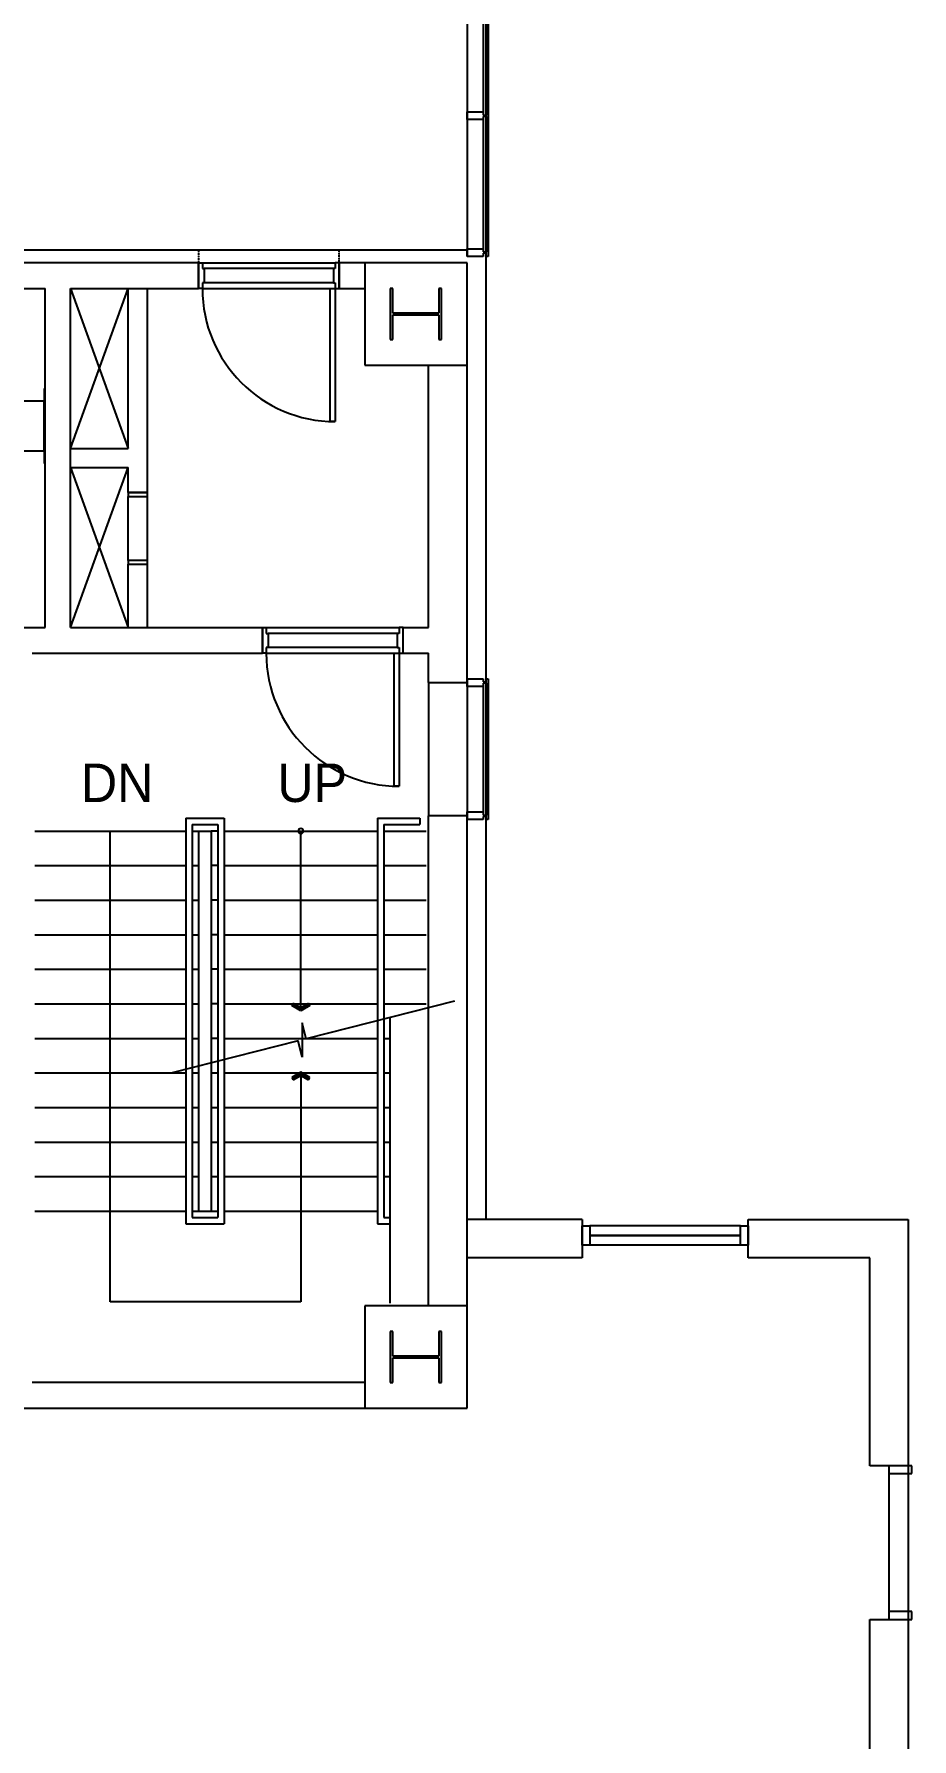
# Model space of a CAD drawing. Header units: millimetres. Extents: x 10479 to 135323, y 879012 to 965592.
# Drawn here: x 59796 to 66662, y 911517 to 924840 of the extents above; entities that cross this region are included whole.
import ezdxf
from ezdxf.enums import TextEntityAlignment as Align

# ---------------------------------------------------------------- set-up
doc = ezdxf.new("R2010")
doc.units = ezdxf.units.MM
doc.linetypes.add('HID', pattern=[2.3, 1.5, -0.8])
doc.layers.add('$CHAR', color=3, linetype='Continuous')
doc.styles.add('돋움', font='')
doc.styles.get('돋움').set_extended_font_data('Dotum')

# ---------------------------------------------------------------- blocks, each defined once
blk = doc.blocks.new('14F')
at = {"color": 8}
for p, q in [((-136668, 742417), (-136668, 756192)), ((-136818, 753242), (-136818, 749942)), ((-136653, 753242), (-136653, 749942)), ((-136818, 753192), (-136818, 749992)), ((-136692, 752137), (-136692, 751047)), ((-136668, 752137), (-136668, 751047)), ((-136818, 751012), (-136818, 751072)), ((-136818, 751072), (-136692, 751072)), ((-136692, 751012), (-136818, 751012)), ((-136692, 751072), (-136692, 751047)), ((-136692, 751047), (-136668, 751047)), ((-136692, 751047), (-136692, 751047)), ((-136692, 751037), (-136692, 749977)), ((-136668, 751037), (-136692, 751037)), ((-136692, 751037), (-136692, 751012)), ((-136668, 751047), (-136668, 751072)), ((-136668, 751072), (-136653, 751072)), ((-136668, 751037), (-136668, 749977)), ((-136668, 751012), (-136668, 751037)), ((-136653, 751012), (-136668, 751012)), ((-136653, 751072), (-136653, 751012)), ((-136818, 749992), (-153218, 749992)), ((-136818, 749942), (-136818, 750002)), ((-136818, 750002), (-136692, 750002)), ((-136692, 749942), (-136818, 749942)), ((-136692, 750002), (-136692, 749977)), ((-136692, 749977), (-136668, 749977)), ((-136692, 749977), (-136692, 749977)), ((-136668, 749967), (-136692, 749967)), ((-136692, 749967), (-136692, 749942)), ((-136668, 749977), (-136668, 750002)), ((-136668, 750002), (-136653, 750002)), ((-136668, 749942), (-136668, 749967)), ((-136653, 749942), (-136668, 749942)), ((-136653, 750002), (-136653, 749942)), ((-138918, 749892), (-140668, 749892)), ((-138918, 749892), (-138918, 749692)), ((-138918, 749692), (-138918, 749892)), ((-138918, 749892), (-138888, 749892)), ((-138888, 749892), (-137848, 749892)), ((-138888, 749892), (-138888, 749847)), ((-138888, 749847), (-138873, 749847)), ((-137863, 749847), (-138873, 749847)), ((-138873, 749847), (-138873, 749737)), ((-137848, 749847), (-137863, 749847)), ((-137863, 749847), (-137863, 749737)), ((-137818, 749892), (-137848, 749892)), ((-137848, 749892), (-137848, 749847)), ((-137618, 749892), (-137818, 749892)), ((-137818, 749892), (-137818, 749692)), ((-137818, 749692), (-137818, 749892)), ((-136818, 749892), (-137618, 749892)), ((-137618, 749892), (-137618, 749092)), ((-136818, 749092), (-136818, 749892)), ((-140668, 749692), (-140118, 749692)), ((-140118, 747042), (-140118, 749692)), ((-139918, 749692), (-138918, 749692)), ((-139918, 747042), (-139918, 749692)), ((-139918, 749692), (-139468, 748442)), ((-139918, 748442), (-139468, 749692)), ((-139468, 748442), (-139468, 749692)), ((-139318, 748097), (-139318, 749692)), ((-138888, 749692), (-138918, 749692)), ((-138873, 749737), (-138888, 749737)), ((-138888, 749737), (-138888, 749692)), ((-138888, 749692), (-137848, 749692)), ((-137863, 749737), (-138873, 749737)), ((-137888, 749692), (-137848, 749692)), ((-137888, 748652), (-137888, 749692)), ((-137863, 749737), (-137848, 749737)), ((-137848, 749737), (-137848, 749692)), ((-137848, 749692), (-137848, 748652)), ((-137848, 749692), (-137818, 749692)), ((-137818, 749692), (-137618, 749692)), ((-137418, 749692), (-137418, 749292)), ((-137397, 749692), (-137418, 749692)), ((-137397, 749498), (-137397, 749692)), ((-137018, 749692), (-137039, 749692)), ((-137039, 749692), (-137039, 749498)), ((-137018, 749292), (-137018, 749692)), ((-137039, 749498), (-137397, 749498)), ((-137397, 749292), (-137397, 749485)), ((-137397, 749485), (-137039, 749485)), ((-137039, 749485), (-137039, 749292)), ((-137418, 749292), (-137397, 749292)), ((-137039, 749292), (-137018, 749292)), ((-137618, 749092), (-136818, 749092)), ((-137118, 747042), (-137118, 749092)), ((-136818, 746612), (-136818, 749092)), ((-140118, 748910), (-140126, 748910)), ((-140126, 748910), (-140126, 748324)), ((-140118, 748324), (-140118, 748910)), ((-140126, 748812), (-140316, 748812)), ((-140126, 748422), (-140126, 748812)), ((-137848, 748652), (-137888, 748652)), ((-139918, 748442), (-139468, 748442)), ((-140316, 748422), (-140126, 748422)), ((-140126, 748324), (-140118, 748324)), ((-139918, 748292), (-139468, 748292)), ((-139918, 748292), (-139468, 747042)), ((-139918, 747042), (-139468, 748292)), ((-139468, 748097), (-139468, 748292)), ((-139468, 748097), (-139318, 748097)), ((-139318, 748097), (-139468, 748097)), ((-139468, 748097), (-139468, 748067)), ((-139468, 747567), (-139468, 748067)), ((-139468, 748067), (-139318, 748067)), ((-139318, 748067), (-139318, 748097)), ((-139318, 747567), (-139318, 748067)), ((-139318, 747567), (-139468, 747567)), ((-139468, 747567), (-139468, 747537)), ((-139468, 747537), (-139318, 747537)), ((-139468, 747042), (-139468, 747537)), ((-139468, 747537), (-139318, 747537)), ((-139318, 747537), (-139318, 747567)), ((-139318, 747042), (-139318, 747537)), ((-151018, 747042), (-140118, 747042)), ((-139918, 747042), (-138418, 747042)), ((-138418, 747042), (-138418, 746842)), ((-138418, 746842), (-138418, 747042)), ((-138418, 747042), (-138388, 747042)), ((-138388, 747042), (-137348, 747042)), ((-138388, 747042), (-138388, 746997)), ((-138388, 746997), (-138373, 746997)), ((-137363, 746997), (-138373, 746997)), ((-138373, 746997), (-138373, 746887)), ((-137348, 746997), (-137363, 746997)), ((-137363, 746997), (-137363, 746887)), ((-137318, 747042), (-137348, 747042)), ((-137348, 747042), (-137348, 746997)), ((-137318, 747042), (-137118, 747042)), ((-137318, 746842), (-137318, 747042)), ((-137318, 746842), (-137318, 747042)), ((-140218, 746842), (-138418, 746842)), ((-138388, 746842), (-138418, 746842)), ((-138373, 746887), (-138388, 746887)), ((-138388, 746887), (-138388, 746842)), ((-138388, 746842), (-137348, 746842)), ((-137363, 746887), (-138373, 746887)), ((-137388, 746842), (-137348, 746842)), ((-137388, 745802), (-137388, 746842)), ((-137363, 746887), (-137348, 746887)), ((-137348, 746887), (-137348, 746842)), ((-137348, 746842), (-137348, 745802)), ((-137348, 746842), (-137318, 746842)), ((-137318, 746842), (-137118, 746842)), ((-137118, 746612), (-137118, 746842)), ((-137118, 746612), (-136818, 746612)), ((-137118, 746612), (-137118, 745572)), ((-136818, 746642), (-136818, 745542)), ((-136818, 746582), (-136818, 746642)), ((-136818, 746642), (-136692, 746642)), ((-136692, 746582), (-136818, 746582)), ((-136692, 746642), (-136692, 746617)), ((-136692, 746617), (-136668, 746617)), ((-136692, 746617), (-136692, 746617)), ((-136692, 746607), (-136692, 745577)), ((-136668, 746607), (-136692, 746607)), ((-136692, 746607), (-136692, 746582)), ((-136668, 746617), (-136668, 746642)), ((-136668, 746642), (-136653, 746642)), ((-136668, 746607), (-136668, 745577)), ((-136668, 746582), (-136668, 746607)), ((-136653, 746582), (-136668, 746582)), ((-136653, 746642), (-136653, 745542)), ((-136653, 746642), (-136653, 746582)), ((-137348, 745802), (-137388, 745802)), ((-139018, 745552), (-138718, 745552)), ((-139018, 745552), (-139018, 742382)), ((-138718, 745552), (-138718, 742382)), ((-137518, 745552), (-137518, 742382)), ((-137518, 745552), (-137188, 745552)), ((-137188, 745552), (-137188, 745502)), ((-137118, 741742), (-137118, 745572)), ((-136818, 745572), (-137118, 745572)), ((-136818, 745542), (-136818, 745602)), ((-136818, 745602), (-136692, 745602)), ((-136818, 741742), (-136818, 745572)), ((-136692, 745542), (-136818, 745542)), ((-136692, 745602), (-136692, 745577)), ((-136692, 745577), (-136668, 745577)), ((-136692, 745577), (-136692, 745577)), ((-136668, 745567), (-136692, 745567)), ((-136692, 745567), (-136692, 745542)), ((-136668, 745577), (-136668, 745602)), ((-136668, 745602), (-136653, 745602)), ((-136668, 745542), (-136668, 745567)), ((-136653, 745542), (-136668, 745542)), ((-136653, 745602), (-136653, 745542)), ((-140198, 745452), (-139018, 745452)), ((-139608, 741772), (-139608, 745452)), ((-138968, 745502), (-138768, 745502)), ((-138968, 745502), (-138968, 742432)), ((-138968, 745452), (-138918, 745452)), ((-138918, 745452), (-138918, 742482)), ((-138918, 745452), (-138818, 745452)), ((-138818, 745452), (-138818, 742482)), ((-138768, 745452), (-138818, 745452)), ((-138768, 745502), (-138768, 742432)), ((-138718, 745452), (-137518, 745452)), ((-138118, 744074), (-138118, 745452)), ((-137468, 745502), (-137468, 742432)), ((-137468, 745502), (-137188, 745502)), ((-137468, 745452), (-137138, 745452)), ((-140198, 745182), (-139018, 745182)), ((-138968, 745182), (-138918, 745182)), ((-138768, 745182), (-138818, 745182)), ((-138718, 745182), (-137518, 745182)), ((-137468, 745182), (-137138, 745182)), ((-140198, 744912), (-139018, 744912)), ((-138968, 744912), (-138918, 744912)), ((-138768, 744912), (-138818, 744912)), ((-138718, 744912), (-137518, 744912)), ((-137468, 744912), (-137138, 744912)), ((-140198, 744642), (-139018, 744642)), ((-138968, 744642), (-138918, 744642)), ((-138768, 744642), (-138818, 744642)), ((-138718, 744642), (-137518, 744642)), ((-137468, 744642), (-137138, 744642)), ((-140198, 744372), (-139018, 744372)), ((-138968, 744372), (-138918, 744372)), ((-138768, 744372), (-138818, 744372)), ((-138718, 744372), (-137518, 744372)), ((-137468, 744372), (-137138, 744372)), ((-140198, 744102), (-139018, 744102)), ((-138968, 744102), (-138918, 744102)), ((-138768, 744102), (-138818, 744102)), ((-138718, 744102), (-137518, 744102)), ((-138189, 744088), (-138177, 744108)), ((-138118, 744047), (-138189, 744088)), ((-138183, 744098), (-138118, 744061)), ((-138177, 744108), (-138118, 744074)), ((-138118, 744074), (-138059, 744108)), ((-138118, 744061), (-138053, 744098)), ((-138053, 744098), (-138118, 744061)), ((-138048, 744088), (-138118, 744047)), ((-138118, 744061), (-138118, 744074)), ((-136915, 744123), (-138075, 743828)), ((-136915, 744123), (-138075, 743828)), ((-138059, 744108), (-138048, 744088)), ((-137468, 744102), (-137138, 744102)), ((-138075, 743828), (-138107, 743954)), ((-138107, 743954), (-138107, 743686)), ((-138075, 743828), (-138107, 743954)), ((-138107, 743954), (-138107, 743686)), ((-140198, 743832), (-139018, 743832)), ((-138139, 743812), (-139125, 743562)), ((-138139, 743812), (-139125, 743562)), ((-138968, 743832), (-138918, 743832)), ((-138768, 743832), (-138818, 743832)), ((-138718, 743832), (-137518, 743832)), ((-138107, 743686), (-138139, 743812)), ((-138107, 743686), (-138139, 743812)), ((-137468, 743832), (-137418, 743832)), ((-140198, 743562), (-139018, 743562)), ((-138968, 743562), (-138918, 743562)), ((-138818, 743562), (-138768, 743562)), ((-138718, 743562), (-137518, 743562)), ((-138118, 743567), (-138189, 743527)), ((-138189, 743527), (-138177, 743507)), ((-138183, 743517), (-138118, 743554)), ((-138177, 743507), (-138118, 743541)), ((-138048, 743527), (-138118, 743567)), ((-138118, 743554), (-138053, 743517)), ((-138053, 743517), (-138118, 743554)), ((-138118, 743554), (-138118, 743541)), ((-138118, 743541), (-138059, 743507)), ((-138118, 743541), (-138118, 741772)), ((-138059, 743507), (-138048, 743527)), ((-137468, 743562), (-137418, 743562)), ((-140198, 743292), (-139018, 743292)), ((-138968, 743292), (-138918, 743292)), ((-138818, 743292), (-138768, 743292)), ((-138718, 743292), (-137518, 743292)), ((-137468, 743292), (-137418, 743292)), ((-140198, 743022), (-139018, 743022)), ((-138968, 743022), (-138918, 743022)), ((-138818, 743022), (-138768, 743022)), ((-138718, 743022), (-137518, 743022)), ((-137468, 743022), (-137418, 743022)), ((-140198, 742752), (-139018, 742752)), ((-138968, 742752), (-138918, 742752)), ((-138818, 742752), (-138768, 742752)), ((-138718, 742752), (-137518, 742752)), ((-137468, 742752), (-137418, 742752)), ((-140198, 742482), (-139018, 742482)), ((-138968, 742482), (-138818, 742482)), ((-138818, 742482), (-138768, 742482)), ((-138718, 742482), (-137518, 742482)), ((-139018, 742382), (-138718, 742382)), ((-138968, 742432), (-138768, 742432)), ((-137518, 742382), (-137418, 742382)), ((-137468, 742432), (-137418, 742432)), ((-135918, 742417), (-136818, 742417)), ((-135918, 742417), (-135918, 742117)), ((-135918, 742217), (-135918, 742367)), ((-135918, 742367), (-135858, 742367)), ((-134678, 742367), (-135858, 742367)), ((-135858, 742367), (-135858, 742292)), ((-134678, 742292), (-134678, 742367)), ((-134678, 742367), (-134618, 742367)), ((-134618, 742117), (-134618, 742417)), ((-134618, 742417), (-133368, 742417)), ((-134618, 742367), (-134618, 742217)), ((-133368, 742417), (-133368, 740492)), ((-135858, 742217), (-135918, 742217)), ((-135858, 742292), (-135858, 742217)), ((-135858, 742292), (-134678, 742292)), ((-134678, 742292), (-135858, 742292)), ((-134678, 742217), (-135858, 742217)), ((-134678, 742217), (-134678, 742292)), ((-134618, 742217), (-134678, 742217)), ((-135918, 742117), (-136818, 742117)), ((-133668, 742117), (-134618, 742117)), ((-133668, 740492), (-133668, 742117)), ((-138118, 741772), (-139608, 741772)), ((-136818, 741742), (-137618, 741742)), ((-137618, 741742), (-137618, 740942)), ((-136818, 740942), (-136818, 741742)), ((-137418, 741542), (-137418, 741142)), ((-137397, 741542), (-137418, 741542)), ((-137397, 741348), (-137397, 741542)), ((-137018, 741542), (-137039, 741542)), ((-137039, 741542), (-137039, 741348)), ((-137018, 741142), (-137018, 741542)), ((-137039, 741348), (-137397, 741348)), ((-137397, 741142), (-137397, 741335)), ((-137397, 741335), (-137039, 741335)), ((-137039, 741335), (-137039, 741142)), ((-137618, 741142), (-140218, 741142)), ((-137418, 741142), (-137397, 741142)), ((-137039, 741142), (-137018, 741142)), ((-144618, 740942), (-137618, 740942)), ((-137618, 740942), (-136818, 740942)), ((-133368, 740492), (-133668, 740492)), ((-133338, 740492), (-133518, 740492)), ((-133518, 740492), (-133518, 740432)), ((-133518, 740492), (-133518, 739292)), ((-133368, 740492), (-133368, 739292)), ((-133338, 740432), (-133338, 740492)), ((-133518, 740432), (-133338, 740432)), ((-133668, 737592), (-133668, 739292)), ((-133668, 739292), (-133368, 739292)), ((-133338, 739352), (-133518, 739352)), ((-133518, 739352), (-133518, 739292)), ((-133518, 739292), (-133338, 739292)), ((-133368, 739292), (-133368, 737592)), ((-133338, 739292), (-133338, 739352))]:
    blk.add_line(p, q, dxfattribs=at)
at = {"color": 8, "linetype": 'HID'}
for p, q in [((-138918, 749992), (-140768, 749992)), ((-138918, 749992), (-138918, 749892)), ((-136818, 749992), (-137818, 749992)), ((-137818, 749892), (-137818, 749992))]:
    blk.add_line(p, q, dxfattribs=at)
at = {"color": 8, "ltscale": 200}
blk.add_line((-137418, 741762), (-137418, 743995), dxfattribs=at)
at = {"color": 8}
for centre, radius, start, end in [((-137848, 749692), 1040, 180, 269.9537), ((-137348, 746842), 1040, 180, 269.9537), ((-138118, 745452), 20, 0, 180), ((-138118, 745452), 20, 180, 0)]:
    blk.add_arc(centre, radius, start, end, dxfattribs=at)
at = {"color": 8, "style": '돋움'}
for s, p in [('DN', (-139554, 745679)), ('UP', (-138029, 745679))]:
    blk.add_text(s, height=300, dxfattribs=at).set_placement(p, align=Align.CENTER)
at = {"color": 8, "linetype": 'ByBlock', "ltscale": 0.1, "style": '돋움'}
for tag, p in [('인재전략팀', (-162409, 780698, 0)), ('HRD기획팀', (-160032, 780698, 0)), ('기업문화팀', (-157519, 780698, 0)), ('뷰티교육팀', (-152663, 780698, 0)), ('자산관리팀', (-147978, 780698, 0)), ('그룹HR팀', (-166987, 780698, 0)), ('법무팀', (-145354, 780698, 0)), ('특허팀', (-142261, 780698, 0)), ('상표팀', (-139438, 780698, 0))]:
    blk.add_attdef(tag, text='', height=356, rotation=90, dxfattribs=at).set_placement(p, align=Align.MIDDLE_CENTER)
at = {"color": 8, "style": '돋움'}
blk.add_attdef('1', text='', height=420, rotation=180, dxfattribs=at).set_placement((-143911, 758189), align=Align.MIDDLE)

msp = doc.modelspace()

# ---------------------------------------------------------------- block references
at = {"layer": '$CHAR', "color": 1}
msp.add_blockref('14F', (200000, 173159.8), dxfattribs=at)

doc.saveas('drawing.dxf')
